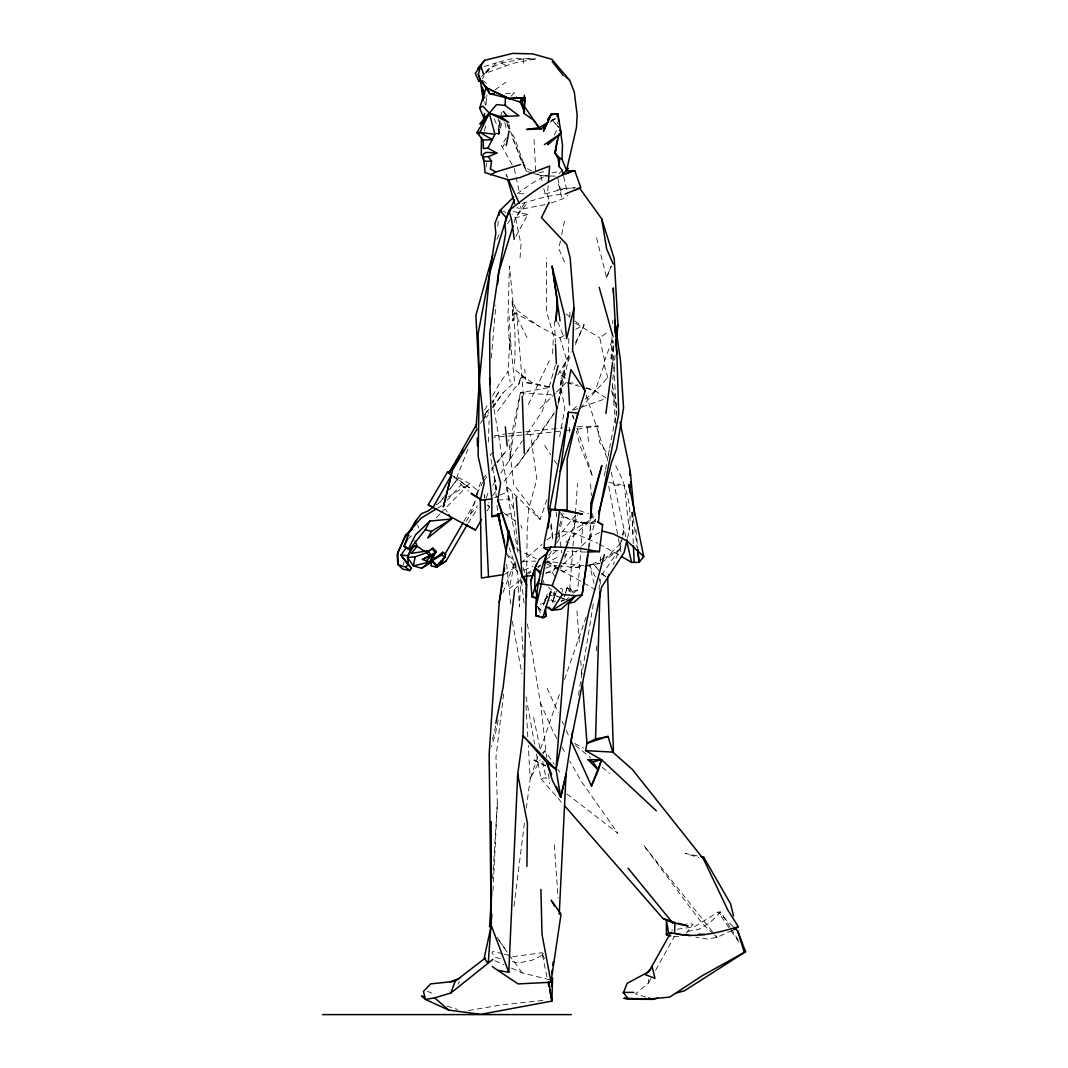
<?xml version="1.0" encoding="UTF-8"?>
<svg xmlns="http://www.w3.org/2000/svg" width="1068" height="1068" viewBox="0 0 1068 1068"><rect width="100%" height="100%" fill="white"/><g stroke="black" fill="none" stroke-linecap="round" stroke-linejoin="round"><path stroke-width="0.75" stroke-dasharray="5 3.75" d="M514.549 363.787C516.485 330.933 512.653 298.773 509.476 266.172L507.861 320.841L510.05 351.145L509.943 338.783L508.034 371.477L510.21 381.93M523.453 63.306L523.48 58.873L535.749 58.914L513.147 63.239L485.726 73.171L488.57 68.953L501.306 62.972L523.48 58.873M526.658 574.637L527.138 530.289L528.567 509.516L536.83 479.252L530.542 434.409L562.529 430.951M612.658 360.423L612.912 340.625L613.806 360.463M500.011 120.684L498.703 134.221L498.222 118.615M562.209 592.059L562.262 589.082L558.204 587.32M485.86 105.105L486.955 95.012M600.203 584.223L600.403 577.561M488.41 442.059L489.091 420.872M645.753 997.058L635.527 993.841L648.503 983.027L648.676 978.141M565.786 361.718L557.376 408.483L568.016 361.344L568.964 336.82M569.725 317.196L569.978 310.654M627.45 538.085C634.125 512.974 627.196 485.539 614.407 463.605M596.451 650.839L596.732 644.258M599.108 589.936L599.615 578.415M600.323 561.955L600.683 553.731M552.623 353.695L553.478 335.445L546.589 311.496L546.362 258.029M612.031 336.607L610.869 360.917L614.234 343.629M612.645 323.631L612.792 320.387M492.975 890.886L497.328 803.63L495.966 756.985L503.602 694.08M520.97 577.614L519.368 606.838L517.686 572.728L514.923 561.314L507.807 554.866M565.506 593.034L567.201 587.413L570.432 588.254L570.259 591.151L566.441 590.511L565.573 593.234M492.602 878.563L497.328 803.63M575.358 514.923L569.471 593.114M575.478 513.254L577.508 483.323M497.835 226.216L498.315 219.648M520.049 257.829L521.024 244.519L515.524 217.632L527.952 202.252M548.111 185.672L547.497 193.855L549.793 203.507M573.369 593.14L577.748 589.91L582.874 523.253L563.544 516.792L560.446 512.653M498.703 134.221L499.784 120.951M491.307 358.074L495.846 305.408M588.415 548.618L590.697 523.761L595.584 519.382L592.353 516.285M615.475 423.235L612.351 385.161L613.699 370.476M613.846 368.847L615.208 354.149M559.685 436.625L564.798 408.644L560.486 385.014L561.688 375.095L565.413 378.165L564.064 369.248M585.184 399.245L595.223 390.835L604.128 364.775L604.608 360.677L613.86 335.699M513.962 906.251L524.655 821.332M526.35 808.249L530.195 778.812L528.3 745.531M589.162 547.083L590.39 538.846L595.584 519.382M552.77 592.887L555.16 593.755L552.436 601.992L555.32 601.765M403.424 564.865L403.878 562.048M558.15 402.356L564.385 363.961L571.206 351.692M578.442 695.148L593.434 602.926M486.06 166.995L486.848 162.763M604.314 475.807L605.249 470.961M605.556 469.346L608.026 456.41M608.346 454.794L609.267 449.935M609.574 448.32L616.703 411.14M498.129 719.952L495.258 734.557L491.507 746.599M622.524 536.99L620.254 548.258L613.339 564.438M622.858 535.375L624.153 528.94L622.644 534.814M560.42 240.874L558.804 248.724L565.319 263.943M561.715 234.586L564.945 218.873M458.546 984.109L459.173 981.172M523.36 395.601L516.431 309.813L512.213 300.976L513.027 320.961L514.776 312.791L559.979 337.795L566.908 360.677M547.43 596.291L544.813 599.989L543.278 605.089L546.349 599.735M492.548 739.497L495.926 724.865M484.431 131.004L486.287 123.114M560.486 385.014L562.249 377.525L565.413 378.165L559.605 371.384M566.441 590.511L567.201 587.413L570.966 592.179M621.135 540.688L618.719 550.287L601.164 575.812M555.36 365.176L542.544 410.793L526.07 435.263M497.461 411.327L514.643 388.031L518.501 385.014L521.371 375.095L532.665 383.025L550.487 387.31L520.396 392.757L513.014 427.467L509.396 460.829L520.396 392.757L552.61 394.92M559.352 526.03L563.116 513.281M555.16 593.755L553.211 600.309L555.574 601.204M547.203 594.155L544.56 602.953L536.47 605.463M563.997 600.189L561.074 601.311L563.811 598.667L565.079 594.449M557.977 534.934L563.544 516.792M514.055 222.478L515.497 217.792L525.536 201.759M568.79 600.657L563.811 598.667L565.132 594.582M500.959 114.984L502 111.86M486.3 498.035L488.343 491.907M518.501 385.014L521.091 377.525L525.269 378.165L526.417 382.731L550.487 387.31M537.818 756.745L530.195 778.812L540.234 759.668M540.541 748.868L559.619 693.733M564.518 679.555L586.305 616.53M476.208 495.151L481.161 480.92L487.395 473.431M517.94 552.303L506.125 485.86L540.074 519.448L547.484 498.356M466.262 521.424L470.347 514.295L478.437 491.347L469.546 483.644L458.613 477.583L449.588 489.291M568.63 540.328L577.654 515.35M503.041 592.446L514.923 561.314L509.209 588.642L520.81 579.79M467.944 449.161L456.543 478.144L469.493 487.836L453.66 476.929M606.557 277.627L611.27 265.972L606.557 277.627L596.371 237.056L597.145 236.829L596.371 237.056M552.436 601.992L554.746 596.545L549.913 594.956M560.406 568.47L561.661 565.533M564.812 558.204L567.335 552.33L564.304 556.294M554.973 591.458L551.195 600.229L553.131 600.95L556.441 591.365M568.016 361.344L571.367 353.722M575.385 344.577L584.103 324.779L575.585 329.371M496.887 239.352L499.423 233.598M528.38 404.412L549.352 360.69M575.505 342.721L584.103 324.779M554.319 134.968L558.31 126.812M476.942 493.71L482.843 482.109M550.113 122.313L555.32 118.722L557.87 113.795M543.332 753.781L544.88 750.831L554.172 764.061M515.857 236.428L527.872 214.481L512.066 211.264M648.503 983.027L650.879 978.769M655.619 970.251L674.576 936.195M484.538 410.165L488.557 403.01M492.575 395.841L499.824 382.945L508.034 371.477M502.401 147.638L504.643 143.713M463.912 521.384L476.288 499.984M482.496 78.658L484.111 75.908M557.843 374.948L564.385 363.961M480.507 423.369L482.189 420.538M483.043 419.123L488.97 409.231M484.725 414.958L488.196 409.271M484.752 414.851L488.223 409.191M548.765 555.694L553.171 548.685M556.682 543.078L560.206 537.471L591.632 519.235M486.915 511.078L489.598 506.873L488.917 502.561M506.365 137.799L501.373 145.568L513.521 167.155M468.144 523.2L477.676 508.435M520.343 378.633L521.091 377.525M492.789 485.192L496.34 479.826M500.772 473.124L522.399 440.71M486.354 417.628L488.209 414.865M492.855 407.976L503.068 392.797L514.616 382.104L511.278 350.357L509.102 315.687M553.665 414.01L534.214 442.966L501.8 484.298M507.527 223.639L511.959 217.098M517.219 465.568L554.265 412.809M482.843 420.351L488.623 412.475M492.481 407.228L503.068 392.797M686.11 933.565L692.958 924.261L686.711 923.339M436.104 505.031L440.123 502.08L444.849 495.685M483.804 480.814L487.689 475.62M491.56 470.427L493.496 467.837M497.381 462.644L506.099 450.963L496.754 462.19M440.123 502.08L444.982 495.632M449.855 489.184L458.613 477.583M545.521 573.075L552.183 572.114L556.228 566.841M559.258 173.75L562.115 170.052M671.679 931.016L672.56 929.894M543.812 602.672L545.841 600.096M556.174 539.073L575.145 515.831M492.548 495.525L497.688 489.291M491.547 468.438L495.712 463.445M512.52 315.434L514.776 312.791L527.499 338.609M470.347 514.295L477.516 505.912M580.298 408.51L608.079 376.937M561.274 378.619L562.249 377.525M547.71 596.758L544.813 599.989L549.606 600.163M447.212 500.171L461.162 484.698L457.171 479.065M511.078 96.227L514.202 92.769L516.765 96.734M481.441 76.789L484.498 73.425M485.513 72.317L488.57 68.953M620.375 543.625L606.037 558.244M436.331 517.673L439.762 514.149M440.91 512.974L469.546 483.644L448.52 496.807M566.4 599.842L568.75 597.493M730.098 927.064L720.66 911.992L710.567 922.071L698.886 929.387L684.281 931.937M563.397 564.264L577.321 550.42M581.967 545.801L591.245 536.563L599.976 532.545M539.994 408.51L555.333 393.304M556.508 392.13L565.947 382.785M485.726 73.171L496.7 62.745L512.373 58.58L535.749 58.914M514.416 589.483L522.733 581.833M538.179 567.642L540.555 565.453M520.89 563.156L541.943 544.32M546.896 539.887L553.424 535.375M546.122 559.899L558.471 548.979M565.88 542.424L591.819 519.489M493.376 452.191L490.252 454.861L496.593 490.799M545.601 765.97L533.947 760.202L537.591 757.078M542.451 752.913L544.88 750.831M572.635 409.738L577.654 405.546M407.682 538.939L414.037 533.76M528.553 573.876L531.13 571.914M537.578 566.988L540.154 565.025M604.608 360.677L599.749 337.795L608.827 331.28M601.604 562.489L618.719 550.287L605.676 557.229M495.058 89.845L505.805 82.276M517.086 193.749L534.721 181.44L547.59 175.018M526.377 573.943L533.146 569.351M551.328 202.96L562.115 199.142L568.043 195.124M504.496 574.531L516.899 566.133M546.749 563.891L563.183 571.981L578.215 562.743M437.466 508.221L441.565 505.751M559.979 337.795L564.238 335.499M604.221 558.003L589.736 565.706L584.93 566.307M546.242 573.062L556.254 567.936M544.6 563.677L560.233 555.881M550.888 120.777L555.32 118.722L558.244 124.102M732.101 930.442L717.015 937.37L707.376 939.026L695.762 937.103M494.604 497.701L498.783 495.792M500.184 495.151L507.153 491.974M554.826 534.774L563.236 531.21L576.146 533.947L597.626 543.185M523.827 570.138L533.039 566.254M545.655 568.229L553.371 565.292L556.508 565.613M558.177 126.825L552.143 119.91L555.32 118.722M572.902 410.259L580.511 407.562M582.033 407.015L606.424 398.391L595.223 390.835L586.332 387.711M552.156 119.91L559.165 127.76M522.012 203.521L545.761 196.619L561.621 194.216L557.362 176.207L540.782 175.646L533.573 173.443M544.974 194.029L564.638 188.489L576.039 187.714M577.748 589.91L570.419 592.193L567.201 587.413M484.031 66.576L496.7 62.745M527.872 214.481L515.497 217.792L512.199 214.214M545.134 204.615L521.251 209.235L516.845 207.552M600.296 563.423L585.277 565.773M557.616 190.011L566.053 188.328M538.846 172.696L546.255 171.254M577.281 429.162L597.933 425.972L599.455 442.245L608.8 455.595M558.07 565.773L575.332 567.509L582.888 566.133M588.949 565.039L598.934 563.584M536.456 754.101L540.929 778.652L546.015 777.731L549.94 780.761M551.876 172.882L559.926 171.454M468.572 1010.515L502.507 1004.761L543.839 1000.369M494.244 435.811L505.044 434.115M506.085 514.442L510.838 513.708M677.219 929.24L694.307 926.824L718.19 912.045L720.66 911.992M575.332 567.509L583.328 566.507M505.484 93.85L514.202 92.769M565.72 430.604L570.672 429.977M497.728 500.238L509.262 498.97L515.03 512.159M508.128 433.621L562.689 427.948M596.011 521.865L587.961 522.733L573.703 521.758L560.874 514.482M561.421 600.256L564.745 599.989M530.542 434.409L493.096 437.186M577.441 426.773L597.933 425.972M564.638 188.489L574.611 187.875M673.601 936.743L679.622 936.449M583.795 565.786L546.936 561.314M522.919 561.247L535.722 561.154M519.288 193.749L523.827 193.749M585.705 552.089L567.709 551.475M568.35 382.798L573.009 383.025L577.454 384.587M526.417 382.731L532.665 383.025M573.703 521.758L573.075 521.104L596.131 523.894M582.874 523.253L590.697 523.761M613.993 484.992L624.273 485.686L629.306 530.048M534.027 139.561L535.869 173.27L540.782 175.646L549.953 176.273M553.224 550.38L561.274 550.995M608.88 482.469L620.695 484.698M697.538 855.949L685.189 853.399L698.926 857.631M502.668 953.791L492.989 951.441L492.028 952.856L495.459 957.355L500.305 958.557M504.283 954.178L513.962 956.527L541.93 952.749L544.426 954.271L531.53 960.426L518.087 963.002L511.625 961.387M511.505 968.142L522.105 972.841L550.888 980.104M502.921 211.477L506.005 212.332M496.206 133.38L498.863 134.114L502.04 121.992L500.305 122.847L498.863 134.114L496.286 133.193M566.801 382.731L579.43 386.336M585.745 388.138L595.223 390.835M532.131 173.003L526.364 171.24L520.183 157.984L510.531 131.324L514.602 137.892L526.364 171.24L511.786 136.303M446.851 1006.056L457.585 1009.42M579.35 510.664L588.642 513.721M560.62 597.506L554.692 595.423L557.616 596.531M427.24 991.384L432.633 993.32M562.102 598.027L563.811 598.667M559.085 597.079L564.932 599.295M494.844 960.759L503.936 964.791M533.947 760.202L545.428 765.436M575.639 323.297L599.749 337.795M516.872 549.192L536.296 558.751M574.758 743.462L583.422 747.947M531.851 171.107L526.484 168.21L520.183 157.984M501.306 62.972L506.379 65.735M451.03 475.113L456.543 478.144L454.1 476.368M599.041 543.972L618.866 555M546.749 561.901L559.672 569.271M561.114 570.085L595.57 589.75M504.256 513.414L514.936 520.717M547.43 560.834L559.245 569.191M560.566 570.125L563.183 571.981M516.431 309.813L538.379 326.1M601.845 573.556L606.157 576.96M566.934 793.911L617.945 833.347L581.099 781.015L569.871 761.23M482.336 80.247L487.288 84.132M605.73 576.64L600.563 572.568L593.474 564.211L597.853 568.737M566.067 313.885L569.898 316.942M574.998 321.001L581.379 326.1M575.492 745.384L590.684 757.893M602.085 767.265L609.681 773.526M515.697 370.249L525.269 378.165L524.802 369.248M461.162 484.698L468.518 491.093M487.382 504.937L489.598 506.873L487.182 504.764M548.471 587.173L551.796 590.137M713.397 934.019L702.57 923.927L643.604 845.269L713.905 933.485M714.612 935.141L717.015 937.37L714.946 934.78M733.182 926.677L718.19 912.045L739.857 943.525M537.604 606.584L542.197 611.07M602.245 573.276L604.435 575.532M540.929 778.652L561.635 802.388M537.498 606.677L541.636 611.55M540.074 519.448L513.681 484.498L508.688 439.682M509.062 954.845L522.105 972.841M557.896 769.347L559.752 771.99M498.849 940.214L508.141 953.564M497.087 937.384L507.22 952.215M544.72 445.53L550.834 454.901M554.332 460.268L556.949 464.273M730.953 928.439L738.655 940.774M445.503 509.156L447.212 511.972M506.619 553.785L517.686 572.728L509.303 547.871M552.183 572.114L555.226 577.414M557.042 738.602L553.037 731.54L539.313 700.207M561.861 747.093L565.866 754.155M538.032 608.4L540.381 612.792M570.432 588.254L572.688 592.5M507.1 124.836L509.222 129.081L508.995 124.609L510.197 129.976M595.37 576.96L589.736 565.706L594.008 583.342M494.097 118.922L496.914 124.809M547.19 688.313L558.097 712.369M562.182 721.381L563.544 724.398M566.267 730.405L568.99 736.413M520.797 525.336L522.078 528.273M507.487 177.288L506.339 174.551L507.233 177.622M544.413 958.744L541.93 952.749L547.59 980.13M557.75 321.909L564.398 338.609M485.753 96.854L486.821 99.684M506.819 122.273L509.222 129.081M523.213 567.842L525.322 574.05M417.615 525.056L418.616 528.099M585.998 394.666L607.278 459.627M572.902 415.505L573.916 418.643M576.96 428.054L592.7 476.702L579.884 445.249L576.4 431.152M604.128 364.775L608.72 380.755M611.483 390.341L616.556 407.923M543.318 580.511L544.039 583.235M504.777 122.62L506.793 130.697M572.541 415.492L573.302 418.629M558.457 183.789L562.115 199.142M520.557 206.364L521.251 209.235M563.597 176.313L566.934 190.424M540.782 175.646L542.304 182.094M543.839 188.555L545.761 196.619M611.27 472.323L625.781 536.657M514.322 168.597L518.941 190.424M612.351 385.161L616.717 406.147M533.64 717.389L539.994 748.374M542.664 761.417L546.015 777.731M608.733 486.22L618.078 536.937M618.385 538.579L621.095 553.304M484.712 101.58L485.313 104.838M512.333 621.456L521.865 673.855M526.03 696.79L534.668 744.276M492.655 400.754L509.262 498.97M527.405 623.939L540.782 705.08L546.696 757.452M484.191 494.27L484.698 497.461L484.592 494.284M496.527 489.571L494.19 474.219L496.286 497.247M550.634 525.202L552.757 539.927M556.068 511.892L556.762 516.792M559.045 533.172L561.795 552.81M632.563 512.146L633.204 517.005M633.404 518.621L637.209 547.804M521.358 580.778L524.455 606.077M548.551 773.819L549.66 783.632M512.373 493.883L516.939 538.072M517.112 539.714L517.953 547.897M551.328 523.614L552.81 538.312M635.914 529.648L637.676 547.657M506.713 564.171L510.891 606.731M587.173 427.934L588.548 442.459M569.177 427.32L569.778 433.822M497.034 505.484L497.621 512.066M576.96 610.896L579.47 643.991M580.725 660.545L581.967 677.085M590.537 483.964L591.378 495.445M592.7 513.481L593.06 518.407M554.345 844.881L558.07 897.828M521.571 627.383L523.28 657.341M526.017 705.588L527.912 738.869M631.976 512.199L632.923 533.773M614.1 367.072L616.343 416.667M631.962 512.386L633.337 544.066M554.479 321.067L555.413 342.601M512.213 300.976L513.027 320.961M590.203 515.871L590.39 538.846M498.623 392.223L492.548 402.169L498.623 392.223"/><path stroke-width="1.5" d="M613.286 292.779L613.299 287.906L616.904 354.175L618.719 414.264L599.629 510.731L598.307 522.492L602.659 524.815L599.375 551.622L587.226 552.036M550.968 546.923L546.816 553.478L539.153 559.352L534.948 568.016L534.761 588.294L532.091 596.959L535.589 598.04M492.295 966.567L497.755 970.371L508.795 972.28L517.7 774.18L523.04 735.785L526.644 574.611M526.39 597.599L526.551 584.49L523.894 576.693M526.911 866.428L527.418 823.214L517.7 774.18M482.709 121.912L480.133 123.821L484.178 118.722L479.639 108.135L482.736 106.092L489.291 113.128L500.438 116.545L519.008 115.798L505.164 105.425L505.391 97.161M656.339 810.839L601.591 759.749L585.611 750.644L586.986 743.275L595.53 739.003L600.002 590.871M595.53 739.003L608.039 736.426L612.765 752.112L632.389 769.507L703.505 859.046L727.815 910.043L738.295 926.717C717.816 932.871 695.922 938.398 674.576 933.419L674.923 922.458L663.001 918.52L564.905 806.126M549.072 202.252L541.476 217.632L566.707 244.519L570.165 257.829L574.037 308.025L572.595 350.357L585.144 391.075L560.219 471.308M561.982 175.059L566.561 170.373L561.982 159.079L562.502 145.101L560.179 129.121M550.22 549.953L545.721 549.299L544.119 547.924L544.36 542.384L550.834 509.623L567.148 510.451L582.487 514.215L554.933 509.236L568.47 412.208L577.855 413.102L567.161 459.253L567.148 510.451L549.553 509.169L568.47 412.208M544.119 547.924L554.973 546.896L559.565 510.157M559.245 914.368L566.067 773.886L572.541 731.366M467.33 524.602L446.024 561.127L440.296 564.211L444.942 557.055L445.65 554.345L442.86 552.249L441.738 554.959L429.643 562.075L422.434 559.445L429.79 556.028L429.923 553.357L427.56 550.794L411.14 553.464L417.201 546.349L415.065 541.022M488.316 962.121L491.827 913.928M491.761 891.887L489.558 926.864L491.253 925.449L491.173 821.639M507.42 545.588L508.875 530.809L499.21 602.552L489.157 754.115L491.253 925.449L484.231 958.049L487.395 962.588M476.088 427.694L479.358 381.116L489.798 272.5L495.832 233.144L494.911 223.479L499.837 210.623L513.628 197.126M557.403 300.976L555.974 320.961L557.403 300.976L552.129 266.172L564.558 315.687L566.614 338.783L574.037 308.025M539.193 616.036L535.789 615.755C535.242 594.689 539.073 573.089 546.816 553.478L541.196 584.61L536.189 605.85L535.789 615.755L542.758 617.798L545.761 616.41L545.601 608.466L550.954 591.699L549.419 594.369M548.365 182.401L549.606 166.034L519.689 177.662L508.622 180.011L485.019 172.642L483.737 158.224M566.254 773.726L560.753 797.115L556.014 769.467L568.71 603.086M489.611 377.818L493.162 456.023L500.652 483.123L497.728 500.238L522.199 576.573L526.551 584.49M497.688 284.021L498.676 272.5L505.738 233.144L504.844 223.479L508.902 210.623C529.034 194.87 549.846 177.822 574.758 170.653L580.832 187.714L565.092 194.029M616.703 337.835L617.918 324.779L614.22 258.683L601.711 218.873L579.403 187.875L575.478 190.011M563.223 174.751L562.115 170.052L558.964 166.394L559.765 158.171L554.973 152.791L557.069 140.282M525.136 99.03L524.148 113.422L533.653 120.257L539.006 127.706L541.102 128.948L544.907 125.904L544.012 128.614M703.505 859.046L703.705 857.217L700.621 856.589M551.622 985.911L552.516 978.195L551.929 1001.076L480.827 1014.346L448.734 1010.101L425.531 999.461L421.66 996.017L423.956 996.644M514.562 590.324L503.175 687.004L495.792 723.236M551.729 973.535L552.143 970.251M552.77 965.312L553.184 962.028M587.587 555.093L582.113 594.903L574.197 602.245L568.817 603.18L575.692 595.744L582.113 594.903L588.922 548.738M605.916 413.53L612.605 362.279M548.071 527.966L550.834 509.623M406.387 547.35L401.074 555.093L411.474 568.149L409.685 570.592L402.756 569.097L397.91 564.571L397.122 554.599L405.813 534.828L411.821 529.408M500.972 593.835L501.426 590.631M501.88 587.427L502.561 582.621M504.136 571.407L504.59 568.203M599.175 510.384L598.681 513.681L611.617 462.057L616.717 448.6L623.552 407.829L620.481 360.41L614.661 320.293M491.587 161.321L483.857 161.175L482.522 156.836L488.37 156.622L491.587 161.321L490.386 169.091L495.939 171.921L520.463 164.579M524.481 111.272L524.148 113.422L521.478 97.882L508.982 98.536L489.678 93.624L480.653 80.193L478.718 81.101L475.233 73.358L484.685 60.302L512.627 53.4L532.665 53.894L551.822 59.261L569.618 80.207L574.304 92.008L577.147 115.05L576.48 127.399L566.561 170.373L568.376 168.33M441.738 554.959L444.942 557.055L436.986 565.346L436.692 567.241L430.951 565.866L431.966 560.5L431.005 559.298L436.265 551.502L432.914 548.178L427.574 551.969M544.493 126.064L543.585 130.937L551.448 113.862L557.87 113.795L561.127 133.313L547.777 144.647L551.408 140.175M499.076 215.135L499.837 210.623L501.159 211.063L499.837 210.623L500.532 210.383L501.146 211.077L499.837 210.623L506.432 217.792L489.798 272.5L478.117 333.803L479.358 381.116L478.117 456.023L484.218 483.123L480.306 500.238L481.414 578.042L502.894 574.731M499.21 602.552L501.493 589.509M502.053 586.252L502.627 582.995M481.308 155.301L481.414 137.532M506.259 145.635L509.076 130.937M615.769 335.779L617.918 324.779L616.757 327.889M570.672 742.901L601.551 587.133L624.099 552.543L627.076 539.687M556.014 769.467L523.04 735.785L546.816 762.619L556.014 769.467L589.042 610.576L604.395 554.652M427.56 550.794L426.452 552.717L415.212 556.802L413.316 565.826L421.633 568.309L431.258 562.235M440.937 561.221L440.296 564.211L443.353 558.577M558.964 166.394L558.39 159.306L554.973 152.791L559.138 133.86M551.662 774.62L546.816 762.619L552.436 780.428L560.753 797.115L566.067 773.886M481.534 519.475L475.514 530.062L428.215 504.844L447.545 472.003L451.364 475.22L443.34 506.886L452.578 470.04L477.116 429.029M492.762 254.918L475.874 315.354L479.358 381.116L491.827 498.97L491.827 516.645L499.744 515.417M494.417 93.69L489.678 93.624L487.489 88.324L480.293 80.541L478.304 74.453L480.76 65.869L483.697 74.64M558.123 365.563L552.743 386.109L556.748 408.35L548.044 507.193L549.459 517.019M542.758 617.798L545.601 608.466M513.094 225.615L498.676 272.5L489.678 333.803L489.878 384.387M520.169 102.007L521.478 97.882L525.282 97.602L508.982 98.536L487.489 88.324L508.982 98.536L520.169 102.007L523.867 109.951M479.639 108.135L486.327 87.135M536.563 597.679L532.091 596.959L530.703 581.339L534.948 568.016L540.088 571.42M484.725 113.448L483.684 116.572L487.742 116.345M530.703 581.339L536.376 564.318M482.522 156.836L483.564 153.792L486.581 152.35L496.874 153.058L488.37 156.622M433.434 507.006L428.094 510.945L421.313 513.775L416.106 520.476L409.351 531.49L404.064 546.282L409.418 549.62L425.304 529.688L429.923 521.051L451.51 519.008L448.934 514.789M545.815 606.584L552.143 610.349L561.181 609.201L575.692 595.744L562.395 594.476L552.263 585.611L568.069 541.89M455.155 981.292L430.644 983.895L423.462 991.451L425.531 999.461L434.663 997.846L450.843 993L455.155 981.292L485.446 957.943M591.472 786.021L601.591 759.749L588.014 759.695L598.347 770.148L591.472 786.021L571.033 740.925M623.338 993.013L627.116 983.374L648.903 971.64L670.05 933.913M554.973 152.791L556.148 149.854M436.265 551.502L429.643 562.075L413.316 565.826L407.402 557.469L410.286 550.714M608.934 574.731L607.679 577.668L613.419 751.138M506.432 217.792L514.416 199.756M413.516 526.164L416.106 520.476M543.585 130.937L551.448 113.862L547.75 119.376M505.164 105.425L496.527 104.624L489.291 113.128L479.906 132.392L476.875 132.606L483.03 140.055L483.417 148.439L487.862 148.158L496.874 153.058M432.954 507.554L451.364 475.22M421.633 568.309L429.643 562.075L431.005 559.298M480.133 123.821L489.291 113.128L494.951 134.288L487.862 148.158M407.682 538.939L404.064 546.282L409.418 549.62M408.39 549.005L415.599 534.721L429.923 521.051M539.514 579.483L534.761 588.294L537.578 596.531M431.472 531.41L427.761 538.072L451.51 519.008L431.472 531.41L425.304 529.688M459.614 455.849L449.201 472.817L476.502 424.503M444.956 554.199L463.085 522.813M488.503 113.662L476.875 132.606L479.452 133.86M461.349 453.032L463.085 450.202M458.719 457.438L449.201 472.817L456.637 461.776M461.309 453.233L463.045 450.442M408.256 564.919L407.762 555.68L413.783 545.948L417.201 546.349L424.637 551.368M548.578 607.065L552.143 610.349L562.395 594.476M431.445 560.954L442.86 552.249M630.027 492.682L628.972 484.578L643.737 556.575L639.118 562.395L631.589 562.395L621.696 556.575M477.703 68.485L484.685 60.302M409.351 531.49L421.086 518.127L436.104 509.049M547.096 552.196L549.232 549.766M405.626 536.176L412.048 528.967M408.87 535.709L405.813 534.828L397.923 552.316L397.91 564.571L405.76 567.215L408.016 564.692L401.074 555.093L407.762 555.68M738.295 926.717L733.609 929.747M428.081 551.515L432.139 548.832L435.303 552.597L426.039 560.767L429.643 562.075M432.139 548.832L432.914 548.178M670.731 935.968L666.419 934.794L668.635 933.005L671.932 933.138M450.843 993L492.909 959.384M544.426 144.567L561.127 133.313L560.259 130.162M552.143 610.349L575.692 595.744M734.33 927.812L737.801 931.189L745.517 951.735L684.374 990.837L676.538 992.973M541.102 128.948L526.564 129.468L539.006 127.706L548.565 122.126M743.809 948.998L745.517 951.735L702.517 975.551L669.689 997.098L648.85 999.087L623.819 998.233L628.091 999.221L653.055 999.368L657.755 998.086M490.466 174.885L495.939 171.921M422.434 559.445L435.303 552.597M566.481 173.737L572.328 170.666M446.024 561.127L436.692 567.241L431.966 560.5L436.986 565.346M491.827 516.645L502.921 512.493M484.178 118.722L486.688 117.707M450.349 981.812L459.787 978.221M608.039 736.426L586.986 743.275L582.354 682.051M514.255 239.352L511.599 219.648L508.902 210.623L509.85 210.383M592.98 761.844L601.591 759.749L598.347 770.148L592.98 761.844L588.014 759.695M481.134 80.527L478.718 81.101L483.003 82.61M551.315 114.73L557.87 113.795L558.564 121.085M480.306 500.238L491.827 498.97M533.599 575.478L522.199 576.573L516.178 497.461M447.545 472.003L449.962 471.789M407.402 557.469L415.212 556.802M565.746 170.92L574.758 170.653M413.316 546.576L417.201 546.349M483.03 140.055L492.321 139.628L479.906 132.392L494.951 134.288M633.738 992.386L623.218 992.439L627.957 998.393M322.483 1014.6L571.34 1014.6M698.312 934.206L704.907 934.46M585.611 750.644L612.765 752.112M554.973 546.896L578.496 548.164L599.375 551.622M666.419 934.794L666.405 920.349L668.635 933.005L674.576 933.419M552.263 585.611L539.18 583.635M668.635 933.005L671.745 933.392M676.418 933.953L690.409 935.675M663.001 918.52L672.546 922.739L688.072 925.929L677.846 923.219M541.97 616.73L544.747 617.438M602.886 531.21L613.352 533.947L626.889 540.822L643.737 556.575M508.902 210.623L510.33 211.063M648.676 997.979L653.055 999.368M559.765 158.171L561.982 159.079M489.291 113.128L508.742 122.366L500.438 116.545L507.22 116.172L503.455 111.472M428.215 504.844L432.847 507.06M465.541 524.602L475.514 530.062M471.108 493.082L479.652 498.649M471.402 493.937L480.533 499.33M602.659 524.815L597.626 521.691L598.307 522.492M431.926 556.094L435.49 558.297M497.755 970.371L518.114 983.908L550.981 982.253L561.034 914.115L551.181 900.15M405.76 567.215L409.685 570.592L408.51 569.551M434.663 997.846L448.734 1010.101M564.985 76.095L569.618 80.207M426.452 552.717L429.79 556.028M408.016 564.692L411.474 568.149M534.948 568.016L540.728 573.903M628.064 868.191L672.546 922.739M552.196 61.557L563.236 75.454M743.635 948.998L745.517 951.735M525.202 107.548L539.006 127.706M585.144 391.075L570.899 369.515L568.363 383.572L569.538 404.959M703.705 857.217L730.485 903.621L733.556 915.997M551.982 901.566L554.399 905.838M401.074 555.093L402.569 557.977M508.622 180.011L519.235 203.441M613.112 263.943L606.597 248.724L601.711 218.873M478.304 74.453L480.066 78.765M556.508 786.622L560.753 797.115M484.685 94.011L482.028 86.935L484.124 98.323M491.253 925.449L508.795 972.28M497.728 500.238L514.282 548.605M506.619 553.785L497.781 513.708L500.398 521.478M737.801 931.189L744.276 952.349M507.687 179.144L514.616 203.828M599.175 287.332L612.631 335.445M497.781 513.708L504.63 542.891M626.863 541.489L631.589 562.395M523.814 108.295L521.478 97.882L524.829 101.86L524.268 95.292M620.081 422.287L630.16 470.708L634.472 514.923M548.258 983.361L548.925 986.578M549.593 989.796L551.929 1001.076L548.818 981.706M483.23 100.619L480.493 81.195M552.129 266.172L560.059 320.841M637.422 549.433L639.118 562.395L637.836 549.299M550.18 512.173L550.514 515.443M505.324 426.826L507.18 446.05M545.227 610.429L545.761 616.41L545.628 614.42M614.607 326.768L615.155 333.216M615.689 339.664L616.904 354.175M484.779 499.116L488.503 576.573M630.667 482.322L630.881 487.302M556.348 363.787L555.48 344.256M630.667 482.376L630.881 487.382M633.417 545.721L634.138 562.395M550.888 980.104L550.981 982.253L541.997 934.233L540.915 889.364M522.265 396.428L524.335 453.459M477.249 438.04L477.489 446.05M590.898 503.095L590.644 518.407L591.966 503.695L601.845 465.595L590.898 503.095M652.348 967.394L645.312 974.643L654.964 978.355L652.348 967.394M630.374 475.687L630.16 470.708L630.374 475.714"/></g></svg>
